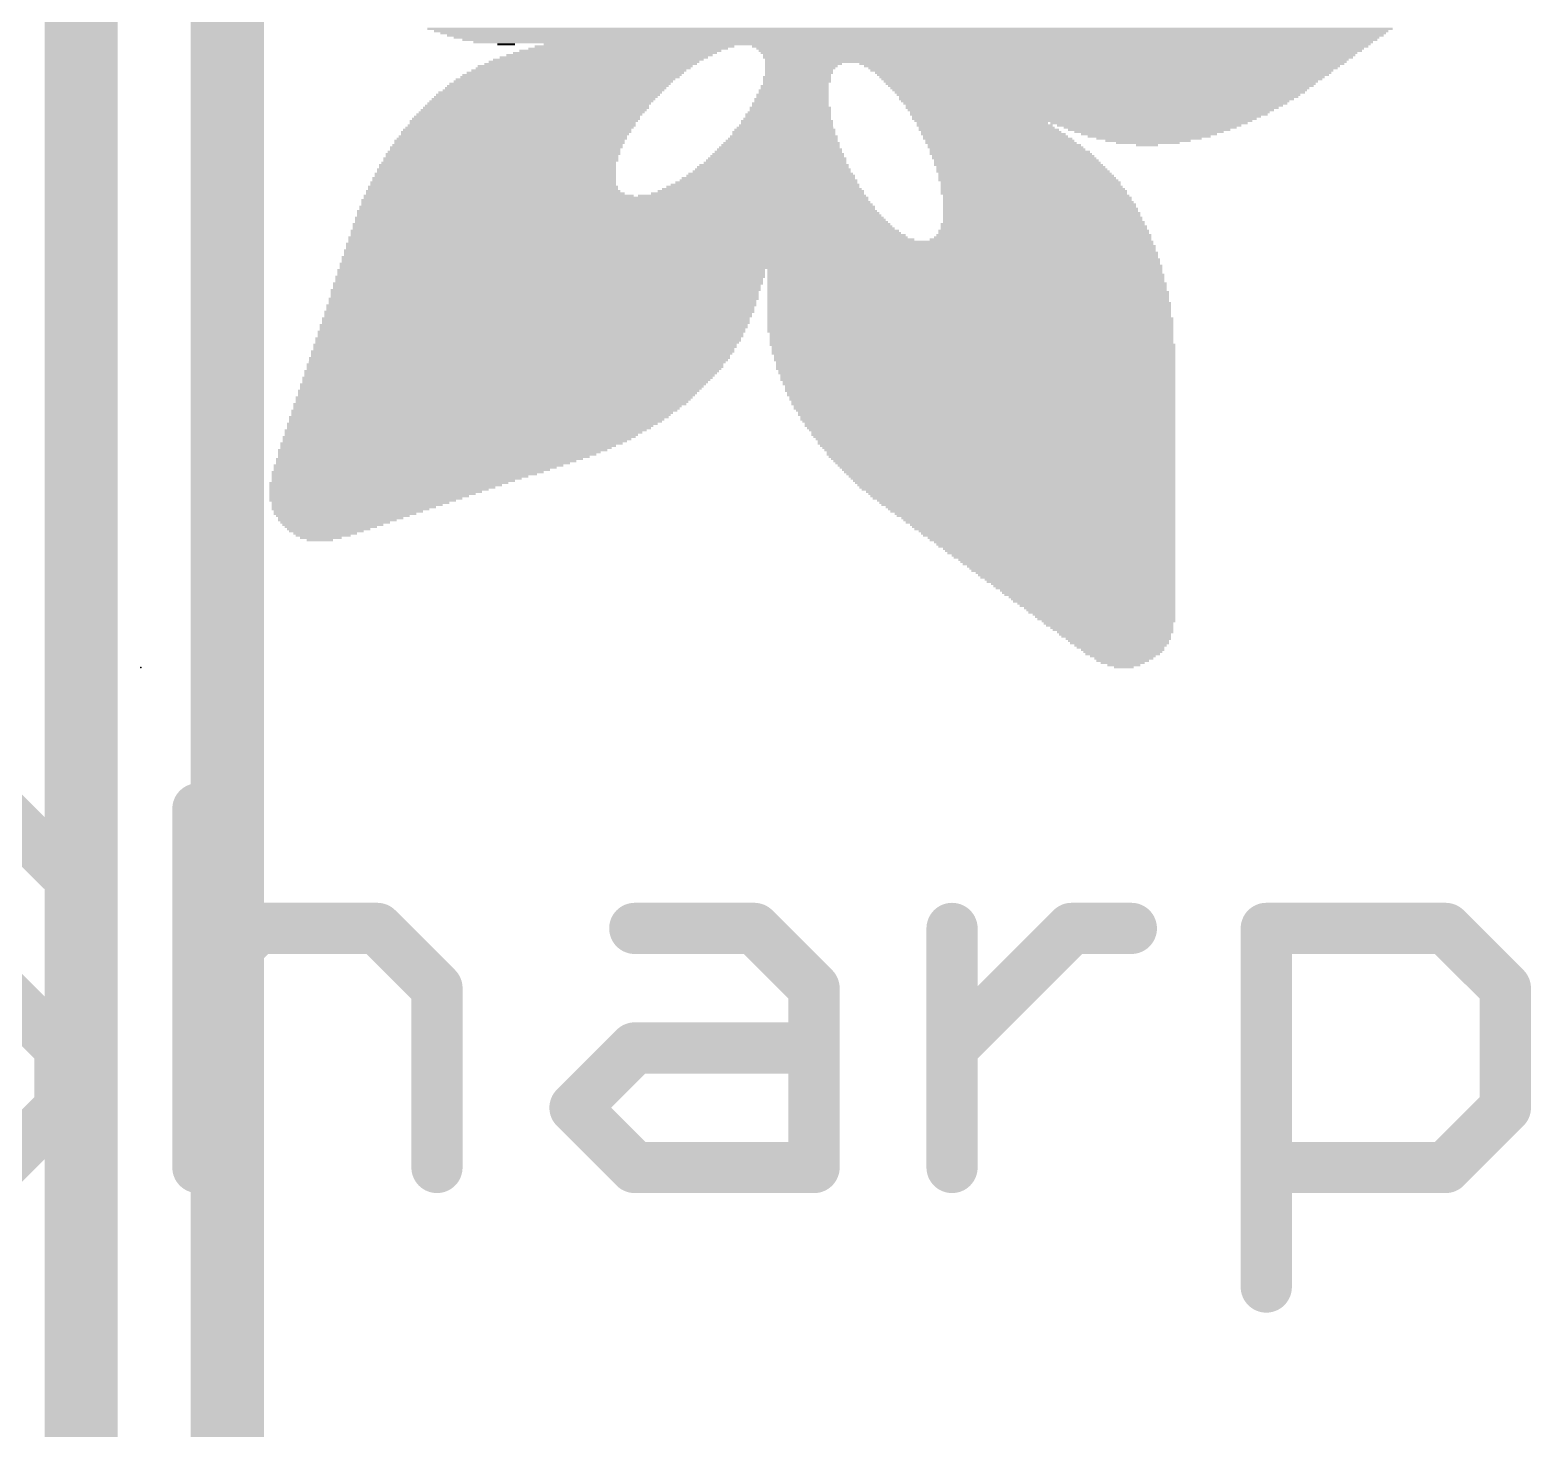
# Model space of a CAD drawing. Extents: x 0 to 40, y -0.1 to 39.1.
# Drawn here: x 27 to 32.21, y 18.22 to 23.08 of the extents above; entities that cross this region are included whole.
import ezdxf

# ---------------------------------------------------------------- set-up
doc = ezdxf.new("R2010")
doc.units = 0
for name, color, linetype in [('1', 12, 'CONTINUOUS'), ('21', 40, 'CONTINUOUS'), ('23', 53, 'CONTINUOUS')]:
    doc.layers.add(name, color=color, linetype=linetype)

# ---------------------------------------------------------------- blocks, each defined once
blk = doc.blocks.new('RECT')
blk.add_solid([(-0.5, -0.5), (0.5, -0.5), (-0.5, 0.5), (0.5, 0.5)])

msp = doc.modelspace()

# ---------------------------------------------------------------- linework, layer by layer
at = {"layer": '1', "const_width": 0.254}
for points in [[(27.686, 26.162), (27.686, 13.081)], [(27.178, 25.908), (27.178, 13.335)]]:
    msp.add_lwpolyline(points, dxfattribs=at)
at = {"layer": '21', "const_width": 0.1778}
for points in [[(27.1043, 20.169), (26.8967, 20.3766)], [(27.5836, 20.3766), (27.5836, 19.1309)], [(27.5836, 19.7537), (27.7912, 19.9613)], [(27.7912, 19.9613), (28.2065, 19.9613)], [(28.2065, 19.9613), (28.4141, 19.7537)], [(29.101, 19.9613), (29.5162, 19.9613)], [(29.5162, 19.9613), (29.7238, 19.7537)], [(30.2031, 19.1309), (30.2031, 19.9613)], [(30.2031, 19.5461), (30.6183, 19.9613)], [(30.6183, 19.9613), (30.8259, 19.9613)], [(31.2945, 18.7157), (31.2945, 19.9613)], [(31.2945, 19.9613), (31.9173, 19.9613)], [(31.9173, 19.9613), (32.125, 19.7537)], [(26.8967, 19.7537), (27.1043, 19.5461)], [(28.4141, 19.7537), (28.4141, 19.1309)], [(29.7238, 19.7537), (29.7238, 19.1309)], [(32.125, 19.7537), (32.125, 19.3385)], [(27.1043, 19.5461), (27.1043, 19.3385)], [(28.8934, 19.3385), (29.101, 19.5461)], [(29.101, 19.5461), (29.7238, 19.5461)], [(27.1043, 19.3385), (26.8967, 19.1309)], [(29.101, 19.1309), (28.8934, 19.3385)], [(32.125, 19.3385), (31.9173, 19.1309)], [(29.7238, 19.1309), (29.101, 19.1309)], [(31.9173, 19.1309), (31.2945, 19.1309)]]:
    msp.add_lwpolyline(points, dxfattribs=at)
at = {"layer": '21', "const_width": 0.0889}
for points in [[(27.6281, 20.3766, 1), (27.5392, 20.3766)], [(27.0729, 20.1375, 1), (27.1358, 20.2004)], [(27.7912, 20.0058, 1), (27.7912, 19.9169)], [(27.8227, 19.9299, 1), (27.7598, 19.9928)], [(28.2379, 19.9928, 1), (28.175, 19.9299)], [(28.2065, 19.9169, 1), (28.2065, 20.0058)], [(29.101, 20.0058, 1), (29.101, 19.9169)], [(29.5476, 19.9928, 1), (29.4848, 19.9299)], [(29.5162, 19.9169, 1), (29.5162, 20.0058)], [(30.2475, 19.9613, 1), (30.1586, 19.9613)], [(30.6183, 20.0058, 1), (30.6183, 19.9169)], [(30.6497, 19.9299, 1), (30.5869, 19.9928)], [(30.8259, 19.9169, 1), (30.8259, 20.0058)], [(31.2945, 20.0058, 1), (31.2945, 19.9169)], [(31.339, 19.9613, 1), (31.2501, 19.9613)], [(31.9488, 19.9928, 1), (31.8859, 19.9299)], [(31.9173, 19.9169, 1), (31.9173, 20.0058)], [(27.5522, 19.7852, 1), (27.6151, 19.7223)], [(28.4585, 19.7537, 1), (28.3696, 19.7537)], [(28.3826, 19.7223, 1), (28.4455, 19.7852)], [(29.7682, 19.7537, 1), (29.6793, 19.7537)], [(29.6924, 19.7223, 1), (29.7552, 19.7852)], [(32.1694, 19.7537, 1), (32.0805, 19.7537)], [(32.0935, 19.7223, 1), (32.1564, 19.7852)], [(27.1488, 19.5461, 1), (27.0599, 19.5461)], [(27.0729, 19.5147, 1), (27.1358, 19.5775)], [(29.101, 19.5906, 1), (29.101, 19.5017)], [(29.1324, 19.5147, 1), (29.0695, 19.5775)], [(29.7238, 19.5017, 1), (29.7238, 19.5906)], [(30.1716, 19.5775, 1), (30.2345, 19.5147)], [(27.1358, 19.3071, 1), (27.0729, 19.3699)], [(28.9248, 19.3699, 1), (28.8619, 19.3071)], [(28.8619, 19.3699, 1), (28.9248, 19.3071)], [(32.1564, 19.3071, 1), (32.0935, 19.3699)], [(27.0599, 19.3385, 1), (27.1488, 19.3385)], [(32.0805, 19.3385, 1), (32.1694, 19.3385)], [(29.101, 19.1754, 1), (29.101, 19.0864)], [(29.0695, 19.0995, 1), (29.1324, 19.1623)], [(29.7238, 19.0864, 1), (29.7238, 19.1754)], [(31.2945, 19.1754, 1), (31.2945, 19.0864)], [(31.8859, 19.1623, 1), (31.9488, 19.0995)], [(31.9173, 19.0864, 1), (31.9173, 19.1754)], [(27.5392, 19.1309, 1), (27.6281, 19.1309)], [(28.3696, 19.1309, 1), (28.4585, 19.1309)], [(29.6793, 19.1309, 1), (29.7682, 19.1309)], [(30.1586, 19.1309, 1), (30.2475, 19.1309)], [(31.2501, 18.7157, 1), (31.339, 18.7157)]]:
    msp.add_lwpolyline(points, format="xyb", dxfattribs=at)
at = {"layer": '23'}
msp.add_point((27.386, 20.868), dxfattribs=at)

# ---------------------------------------------------------------- block references
at = {"layer": '21'}
for p, xscale, yscale in [((30.0568, 23.0854), 3.3528, 0.0076), ((30.0607, 23.0778), 3.3147, 0.0076), ((30.0683, 23.0702), 3.2843, 0.0076), ((30.0759, 23.0626), 3.2537, 0.0076), ((30.0797, 23.055), 3.2156, 0.0077), ((30.0911, 23.0473), 3.1776, 0.0076), ((30.1025, 23.0397), 3.1242, 0.0076), ((28.6547, 23.0321), 0.0609, 0.0076), ((29.0129, 22.994), 0.7163, 0.0076), ((29.032, 23.0016), 0.7087, 0.0076), ((29.051, 23.0092), 0.701, 0.0076), ((29.0777, 23.0169), 0.6935, 0.0077), ((29.1005, 23.0245), 0.6934, 0.0076), ((30.2207, 23.0321), 2.8727, 0.0076), ((30.5788, 23.0245), 2.1412, 0.0076), ((30.5788, 23.0169), 2.1108, 0.0077), ((30.5788, 23.0092), 2.0955, 0.0076), ((30.575, 23.0016), 2.0726, 0.0076), ((30.575, 22.994), 2.0574, 0.0076), ((28.9062, 22.9407), 0.7468, 0.0077), ((28.9215, 22.9483), 0.7467, 0.0076), ((28.9291, 22.9559), 0.7467, 0.0076), ((28.9481, 22.9635), 0.7392, 0.0076), ((28.9596, 22.9711), 0.7315, 0.0076), ((28.9748, 22.9788), 0.7315, 0.0077), ((28.9939, 22.9864), 0.7239, 0.0076), ((30.5712, 22.9864), 2.0498, 0.0076), ((29.6758, 22.9483), 0.2438, 0.0076), ((29.672, 22.9407), 0.2362, 0.0077), ((30.5674, 22.9788), 2.0269, 0.0077), ((30.5636, 22.9711), 2.0193, 0.0076), ((29.6873, 22.9635), 0.2667, 0.0076), ((29.6797, 22.9559), 0.2515, 0.0076), ((30.7236, 22.9635), 1.684, 0.0076), ((30.7236, 22.9559), 1.6535, 0.0076), ((30.7274, 22.9483), 1.6307, 0.0076), ((30.7236, 22.9407), 1.6078, 0.0077), ((28.8338, 22.8873), 0.7696, 0.0076), ((28.8414, 22.8949), 0.7696, 0.0076), ((28.8529, 22.9026), 0.762, 0.0077), ((28.8605, 22.9102), 0.762, 0.0076), ((28.8757, 22.9178), 0.762, 0.0076), ((28.8833, 22.9254), 0.762, 0.0076), ((28.8948, 22.933), 0.7544, 0.0076), ((29.6568, 22.8873), 0.2362, 0.0076), ((29.6644, 22.9178), 0.2362, 0.0076), ((29.6644, 22.9102), 0.2362, 0.0076), ((29.6644, 22.9026), 0.2362, 0.0077), ((29.6606, 22.8949), 0.2286, 0.0076), ((29.672, 22.933), 0.2362, 0.0076), ((29.6682, 22.9254), 0.2286, 0.0076), ((30.7274, 22.933), 1.585, 0.0076), ((30.7274, 22.9254), 1.5697, 0.0076), ((30.7236, 22.9178), 1.5469, 0.0076), ((30.7236, 22.9102), 1.5316, 0.0076), ((30.7198, 22.9026), 1.5087, 0.0077), ((30.7198, 22.8949), 1.4935, 0.0076), ((30.7198, 22.8873), 1.4783, 0.0076), ((28.7767, 22.834), 0.7773, 0.0076), ((28.7843, 22.8416), 0.7772, 0.0076), ((28.7919, 22.8492), 0.7772, 0.0076), ((28.7995, 22.8568), 0.7772, 0.0076), ((28.8072, 22.8645), 0.7773, 0.0077), ((28.8186, 22.8721), 0.7696, 0.0076), ((28.8262, 22.8797), 0.7696, 0.0076), ((29.6454, 22.8416), 0.2591, 0.0076), ((29.6454, 22.834), 0.2591, 0.0076), ((29.6492, 22.8568), 0.2515, 0.0076), ((29.6492, 22.8492), 0.2515, 0.0076), ((29.653, 22.8721), 0.2439, 0.0076), ((29.653, 22.8645), 0.2439, 0.0077), ((29.6568, 22.8797), 0.2362, 0.0076), ((30.716, 22.8797), 1.4555, 0.0076), ((30.716, 22.8721), 1.4401, 0.0076), ((30.716, 22.8645), 1.4249, 0.0077), ((30.7122, 22.8568), 1.4021, 0.0076), ((30.7045, 22.8416), 1.3716, 0.0076), ((30.7122, 22.8492), 1.3869, 0.0076), ((30.7007, 22.834), 1.3488, 0.0076), ((28.7272, 22.7806), 0.7849, 0.0076), ((28.7348, 22.7883), 0.7849, 0.0077), ((28.7424, 22.7959), 0.7849, 0.0076), ((28.75, 22.8035), 0.7848, 0.0076), ((28.7576, 22.8111), 0.7848, 0.0076), ((28.7614, 22.8187), 0.7772, 0.0076), ((28.7691, 22.8264), 0.7773, 0.0077), ((29.6339, 22.7883), 0.2972, 0.0077), ((29.6339, 22.7806), 0.2972, 0.0076), ((29.6377, 22.7959), 0.2896, 0.0076), ((29.6416, 22.8111), 0.2819, 0.0076), ((29.6416, 22.8035), 0.2819, 0.0076), ((29.6416, 22.8264), 0.2667, 0.0077), ((29.6416, 22.8187), 0.2667, 0.0076), ((30.7008, 22.8264), 1.3335, 0.0077), ((30.6969, 22.8187), 1.3106, 0.0076), ((30.6893, 22.8111), 1.2954, 0.0076), ((30.6855, 22.8035), 1.2725, 0.0076), ((30.6817, 22.7959), 1.2497, 0.0076), ((30.6779, 22.7883), 1.2421, 0.0077), ((30.6702, 22.7806), 1.2116, 0.0076), ((28.6891, 22.7273), 0.8001, 0.0076), ((28.6928, 22.7349), 0.7925, 0.0076), ((28.7005, 22.7425), 0.7925, 0.0076), ((28.7081, 22.7502), 0.7925, 0.0077), ((28.7157, 22.7654), 0.7924, 0.0076), ((28.7119, 22.7578), 0.7848, 0.0076), ((28.7233, 22.773), 0.7925, 0.0076), ((29.6187, 22.7273), 0.3581, 0.0076), ((29.6225, 22.7349), 0.3505, 0.0076), ((29.6225, 22.7425), 0.3353, 0.0076), ((29.6263, 22.7502), 0.3276, 0.0077), ((29.6301, 22.7654), 0.32, 0.0076), ((29.6301, 22.7578), 0.32, 0.0076), ((29.6301, 22.773), 0.3048, 0.0076), ((30.6626, 22.773), 1.1964, 0.0076), ((30.6588, 22.7654), 1.1734, 0.0076), ((30.3083, 22.7578), 0.4572, 0.0076), ((30.3159, 22.7502), 0.4724, 0.0077), ((30.3235, 22.7425), 0.4724, 0.0076), ((30.3312, 22.7349), 0.4877, 0.0076), ((30.3388, 22.7273), 0.4877, 0.0076), ((30.8874, 22.7578), 0.6858, 0.0076), ((30.8874, 22.7502), 0.64, 0.0077), ((30.8912, 22.7425), 0.602, 0.0076), ((30.8874, 22.7349), 0.5638, 0.0076), ((30.8874, 22.7273), 0.5182, 0.0076), ((28.6586, 22.6816), 0.8001, 0.0076), ((28.6662, 22.6968), 0.8001, 0.0076), ((28.6662, 22.6892), 0.8001, 0.0076), ((28.6738, 22.7044), 0.8001, 0.0076), ((28.6776, 22.7121), 0.7924, 0.0077), ((28.6852, 22.7197), 0.7925, 0.0076), ((29.6073, 22.6816), 0.4115, 0.0076), ((29.6111, 22.6892), 0.4039, 0.0076), ((29.6111, 22.6968), 0.3887, 0.0076), ((29.6149, 22.7044), 0.381, 0.0076), ((29.6187, 22.7121), 0.3734, 0.0077), ((29.6187, 22.7197), 0.3581, 0.0076), ((30.3464, 22.7197), 0.5029, 0.0076), ((30.354, 22.7121), 0.503, 0.0077), ((30.3616, 22.7044), 0.5182, 0.0076), ((30.3693, 22.6968), 0.5181, 0.0076), ((30.3731, 22.6892), 0.5257, 0.0076), ((30.3845, 22.6816), 0.5334, 0.0076), ((30.8874, 22.7197), 0.4724, 0.0076), ((30.8874, 22.7121), 0.4268, 0.0077), ((30.8874, 22.7044), 0.3658, 0.0076), ((30.8836, 22.6968), 0.2972, 0.0076), ((30.8836, 22.6892), 0.221, 0.0076), ((30.8798, 22.6816), 0.0762, 0.0076), ((28.6357, 22.6359), 0.8154, 0.0077), ((28.6357, 22.6282), 0.8154, 0.0076), ((28.6433, 22.6511), 0.8154, 0.0076), ((28.6395, 22.6435), 0.8078, 0.0076), ((28.6471, 22.6587), 0.8077, 0.0076), ((28.6547, 22.674), 0.8077, 0.0077), ((28.651, 22.6663), 0.8001, 0.0076), ((29.592, 22.6282), 0.4876, 0.0076), ((29.5958, 22.6359), 0.48, 0.0077), ((29.5958, 22.6435), 0.4648, 0.0076), ((29.5996, 22.6511), 0.4572, 0.0076), ((29.5996, 22.6587), 0.442, 0.0076), ((29.6035, 22.6663), 0.4343, 0.0076), ((29.6035, 22.674), 0.4191, 0.0077), ((30.3883, 22.674), 0.541, 0.0077), ((30.3959, 22.6663), 0.541, 0.0076), ((30.4036, 22.6587), 0.5563, 0.0076), ((30.4074, 22.6511), 0.5639, 0.0076), ((30.415, 22.6435), 0.5639, 0.0076), ((30.4188, 22.6359), 0.5715, 0.0077), ((30.4264, 22.6282), 0.5715, 0.0076), ((28.6166, 22.5825), 0.8382, 0.0076), ((28.6166, 22.5749), 0.8382, 0.0076), ((28.6205, 22.5978), 0.8305, 0.0077), ((28.6205, 22.5901), 0.8305, 0.0076), ((28.6242, 22.613), 0.8229, 0.0076), ((28.6242, 22.6054), 0.8229, 0.0076), ((28.6281, 22.6206), 0.8153, 0.0076), ((29.573, 22.5749), 0.5867, 0.0076), ((29.573, 22.5825), 0.5715, 0.0076), ((29.5768, 22.5901), 0.5487, 0.0076), ((29.5806, 22.5978), 0.541, 0.0077), ((29.5806, 22.6054), 0.5258, 0.0076), ((29.5844, 22.613), 0.5182, 0.0076), ((29.5882, 22.6206), 0.4953, 0.0076), ((30.4302, 22.6206), 0.5792, 0.0076), ((30.434, 22.613), 0.5868, 0.0076), ((30.4417, 22.6054), 0.5867, 0.0076), ((30.4455, 22.5978), 0.5943, 0.0077), ((30.4493, 22.5901), 0.6019, 0.0076), ((30.4569, 22.5825), 0.602, 0.0076), ((30.4607, 22.5749), 0.6096, 0.0076), ((28.609, 22.5216), 0.8839, 0.0077), ((28.609, 22.5368), 0.8687, 0.0076), ((28.609, 22.5292), 0.8687, 0.0076), ((28.609, 22.552), 0.8534, 0.0076), ((28.609, 22.5444), 0.8534, 0.0076), ((28.6128, 22.5673), 0.8458, 0.0076), ((28.6128, 22.5597), 0.8458, 0.0077), ((29.5387, 22.5216), 0.7163, 0.0077), ((29.5425, 22.5292), 0.6934, 0.0076), ((29.5463, 22.5368), 0.6706, 0.0076), ((29.5539, 22.5444), 0.6554, 0.0076), ((29.5577, 22.552), 0.6324, 0.0076), ((29.5653, 22.5597), 0.6172, 0.0077), ((29.5653, 22.5673), 0.602, 0.0076), ((30.4645, 22.5673), 0.6172, 0.0076), ((30.4683, 22.5597), 0.6248, 0.0077), ((30.4759, 22.552), 0.6248, 0.0076), ((30.4759, 22.5444), 0.6248, 0.0076), ((30.4798, 22.5368), 0.6325, 0.0076), ((30.4836, 22.5292), 0.6401, 0.0076), ((30.4874, 22.5216), 0.6477, 0.0077), ((29.0396, 22.4682), 1.7907, 0.0076), ((29.0319, 22.4911), 1.7602, 0.0076), ((29.0358, 22.4835), 1.7679, 0.0077), ((29.0396, 22.4758), 1.7755, 0.0076), ((28.6281, 22.5063), 0.9373, 0.0076), ((29.0357, 22.4987), 1.7526, 0.0076), ((28.6166, 22.5139), 0.8991, 0.0076), ((29.5082, 22.5063), 0.7925, 0.0076), ((29.5273, 22.5139), 0.7391, 0.0076), ((30.4874, 22.5139), 0.6477, 0.0076), ((30.5026, 22.4835), 0.663, 0.0077), ((30.5064, 22.4758), 0.6706, 0.0076), ((30.5064, 22.4682), 0.6706, 0.0076), ((30.495, 22.5063), 0.6477, 0.0076), ((30.4988, 22.4987), 0.6553, 0.0076), ((30.4988, 22.4911), 0.6553, 0.0076), ((29.0472, 22.4301), 1.8364, 0.0076), ((29.051, 22.4225), 1.844, 0.0076), ((29.0548, 22.4149), 1.8516, 0.0076), ((29.0396, 22.453), 1.8059, 0.0076), ((29.0434, 22.4454), 1.8135, 0.0077), ((29.0472, 22.4377), 1.8212, 0.0076), ((29.0396, 22.4606), 1.7907, 0.0076), ((30.5102, 22.4606), 0.6782, 0.0076), ((30.5102, 22.453), 0.6782, 0.0076), ((30.514, 22.4454), 0.6858, 0.0077), ((30.514, 22.4377), 0.6858, 0.0076), ((30.5178, 22.4301), 0.6934, 0.0076), ((30.5178, 22.4225), 0.6934, 0.0076), ((30.5217, 22.4149), 0.7011, 0.0076), ((29.0662, 22.3844), 1.905, 0.0076), ((29.07, 22.3768), 1.9126, 0.0076), ((29.0777, 22.3692), 1.9279, 0.0077), ((29.0548, 22.4073), 1.8669, 0.0077), ((29.0586, 22.3996), 1.8746, 0.0076), ((29.0624, 22.392), 1.8822, 0.0076), ((30.5217, 22.3692), 0.7467, 0.0077), ((30.5217, 22.3844), 0.7315, 0.0076), ((30.5217, 22.3768), 0.7315, 0.0076), ((30.5179, 22.4073), 0.7087, 0.0077), ((30.5217, 22.3996), 0.7163, 0.0076), ((30.5217, 22.392), 0.7163, 0.0076), ((29.5006, 22.3158), 2.8194, 0.0076), ((29.5006, 22.3387), 2.8041, 0.0076), ((29.5044, 22.3311), 2.8118, 0.0077), ((29.5044, 22.3234), 2.8118, 0.0076), ((29.0777, 22.3615), 1.9431, 0.0076), ((29.0891, 22.3539), 1.966, 0.0076), ((29.5044, 22.3463), 2.7965, 0.0076), ((30.5102, 22.3539), 0.7696, 0.0076), ((30.5178, 22.3615), 0.7544, 0.0076), ((29.5006, 22.2701), 2.8499, 0.0076), ((29.5044, 22.2625), 2.8575, 0.0076), ((29.5006, 22.293), 2.8347, 0.0077), ((29.5044, 22.2853), 2.8423, 0.0076), ((29.5044, 22.2777), 2.8423, 0.0076), ((29.5044, 22.3082), 2.827, 0.0076), ((29.5044, 22.3006), 2.827, 0.0076), ((28.8034, 22.2168), 1.4859, 0.0077), ((28.8034, 22.2091), 1.4859, 0.0076), ((28.8072, 22.2244), 1.4935, 0.0076), ((28.811, 22.2472), 1.4859, 0.0076), ((28.811, 22.2396), 1.4859, 0.0076), ((28.811, 22.232), 1.4859, 0.0076), ((29.5044, 22.2549), 2.8575, 0.0077), ((30.2473, 22.2472), 1.3716, 0.0076), ((30.2473, 22.2396), 1.3716, 0.0076), ((30.2511, 22.232), 1.3792, 0.0076), ((30.2511, 22.2244), 1.3792, 0.0076), ((30.2511, 22.2168), 1.3792, 0.0077), ((30.2511, 22.2091), 1.3792, 0.0076), ((28.7919, 22.1787), 1.4936, 0.0077), ((28.7881, 22.171), 1.4859, 0.0076), ((28.7881, 22.1634), 1.4859, 0.0076), ((28.7881, 22.1558), 1.4859, 0.0076), ((28.7995, 22.2015), 1.4935, 0.0076), ((28.7958, 22.1939), 1.4859, 0.0076), ((28.7958, 22.1863), 1.4859, 0.0076), ((30.255, 22.2015), 1.3869, 0.0076), ((30.255, 22.1939), 1.3869, 0.0076), ((30.255, 22.1863), 1.3869, 0.0076), ((30.255, 22.1787), 1.3869, 0.0077), ((30.2588, 22.171), 1.3945, 0.0076), ((30.2588, 22.1634), 1.3945, 0.0076), ((30.2588, 22.1558), 1.3945, 0.0076), ((28.7691, 22.1025), 1.4935, 0.0077), ((28.7729, 22.1177), 1.4859, 0.0076), ((28.7729, 22.1101), 1.4859, 0.0076), ((28.7767, 22.1253), 1.4935, 0.0076), ((28.7805, 22.1406), 1.4859, 0.0077), ((28.7805, 22.1329), 1.4859, 0.0076), ((28.7843, 22.1482), 1.4935, 0.0076), ((30.2588, 22.1482), 1.3945, 0.0076), ((30.2588, 22.1406), 1.3945, 0.0077), ((30.2626, 22.1329), 1.4021, 0.0076), ((30.2626, 22.1253), 1.4021, 0.0076), ((30.2626, 22.1177), 1.4021, 0.0076), ((30.2626, 22.1101), 1.4021, 0.0076), ((30.2626, 22.1025), 1.4021, 0.0077), ((28.75, 22.0567), 1.4859, 0.0076), ((28.75, 22.0491), 1.4859, 0.0076), ((28.7577, 22.0796), 1.4859, 0.0076), ((28.7577, 22.072), 1.4859, 0.0076), ((28.7577, 22.0644), 1.4859, 0.0077), ((28.7653, 22.0948), 1.4859, 0.0076), ((28.7653, 22.0872), 1.4859, 0.0076), ((30.2626, 22.0948), 1.4021, 0.0076), ((30.2626, 22.0872), 1.4021, 0.0076), ((30.2664, 22.0796), 1.4097, 0.0076), ((30.2664, 22.072), 1.4097, 0.0076), ((30.2664, 22.0644), 1.4097, 0.0077), ((30.2664, 22.0567), 1.4097, 0.0076), ((30.2664, 22.0491), 1.4097, 0.0076), ((28.7309, 22.011), 1.4783, 0.0076), ((28.7309, 22.0034), 1.4783, 0.0076), ((28.7424, 22.0339), 1.4859, 0.0076), ((28.7386, 22.0263), 1.4783, 0.0077), ((28.7386, 22.0186), 1.4783, 0.0076), ((28.7462, 22.0415), 1.4783, 0.0076), ((30.2664, 22.0415), 1.4097, 0.0076), ((30.2664, 22.0339), 1.4097, 0.0076), ((30.2702, 22.0263), 1.4021, 0.0077), ((30.2702, 22.0186), 1.4021, 0.0076), ((30.2702, 22.011), 1.4021, 0.0076), ((30.2702, 22.0034), 1.4021, 0.0076), ((28.7119, 21.9653), 1.4706, 0.0076), ((28.7081, 21.9577), 1.463, 0.0076), ((28.7043, 21.9501), 1.4554, 0.0077), ((28.7195, 21.9882), 1.4706, 0.0077), ((28.7195, 21.9805), 1.4706, 0.0076), ((28.7157, 21.9729), 1.463, 0.0076), ((28.7272, 21.9958), 1.4707, 0.0076), ((30.2702, 21.9958), 1.4021, 0.0076), ((30.274, 21.9882), 1.4097, 0.0077), ((30.2778, 21.9805), 1.402, 0.0076), ((30.2778, 21.9729), 1.402, 0.0076), ((30.2778, 21.9653), 1.402, 0.0076), ((30.2778, 21.9577), 1.402, 0.0076), ((30.2816, 21.9501), 1.3944, 0.0077), ((28.6738, 21.8967), 1.4402, 0.0076), ((28.6852, 21.9196), 1.4478, 0.0076), ((28.6852, 21.912), 1.4478, 0.0077), ((28.6814, 21.9043), 1.4402, 0.0076), ((28.6967, 21.9348), 1.4555, 0.0076), ((28.6928, 21.9272), 1.4478, 0.0076), ((28.7005, 21.9424), 1.4631, 0.0076), ((30.2816, 21.9424), 1.3944, 0.0076), ((30.2816, 21.9348), 1.3944, 0.0076), ((30.2854, 21.9272), 1.3868, 0.0076), ((30.2854, 21.9196), 1.3868, 0.0076), ((30.2854, 21.912), 1.3868, 0.0077), ((30.2854, 21.9043), 1.3868, 0.0076), ((30.2892, 21.8967), 1.3792, 0.0076), ((28.6434, 21.851), 1.4097, 0.0076), ((28.6395, 21.8434), 1.402, 0.0076), ((28.6547, 21.8662), 1.4173, 0.0076), ((28.6586, 21.8739), 1.4249, 0.0077), ((28.651, 21.8586), 1.4097, 0.0076), ((28.67, 21.8891), 1.4326, 0.0076), ((28.6662, 21.8815), 1.4249, 0.0076), ((30.2892, 21.8891), 1.3792, 0.0076), ((30.293, 21.8815), 1.3716, 0.0076), ((30.293, 21.8739), 1.3716, 0.0077), ((30.293, 21.8662), 1.3716, 0.0076), ((30.2969, 21.8586), 1.3639, 0.0076), ((30.2969, 21.851), 1.3639, 0.0076), ((30.3007, 21.8434), 1.3563, 0.0076), ((28.6128, 21.8053), 1.3792, 0.0076), ((28.609, 21.7977), 1.3716, 0.0077), ((28.6052, 21.79), 1.364, 0.0076), ((28.6242, 21.8205), 1.3869, 0.0076), ((28.6281, 21.8281), 1.3945, 0.0076), ((28.6205, 21.8129), 1.3793, 0.0076), ((28.6357, 21.8358), 1.3944, 0.0077), ((30.3007, 21.8358), 1.3563, 0.0077), ((30.3007, 21.8281), 1.3563, 0.0076), ((30.3045, 21.8205), 1.3487, 0.0076), ((30.3045, 21.8129), 1.3487, 0.0076), ((30.3083, 21.8053), 1.3411, 0.0076), ((30.3083, 21.7977), 1.3411, 0.0077), ((30.3121, 21.79), 1.3335, 0.0076), ((28.5595, 21.7367), 1.3182, 0.0076), ((28.5785, 21.7596), 1.3411, 0.0077), ((28.5709, 21.7519), 1.3259, 0.0076), ((28.5671, 21.7443), 1.3182, 0.0076), ((28.5861, 21.7672), 1.3411, 0.0076), ((28.5976, 21.7824), 1.364, 0.0076), ((28.59, 21.7748), 1.3487, 0.0076), ((30.3121, 21.7824), 1.3335, 0.0076), ((30.3159, 21.7748), 1.3258, 0.0076), ((30.3159, 21.7672), 1.3258, 0.0076), ((30.3197, 21.7596), 1.3182, 0.0077), ((30.3235, 21.7519), 1.3106, 0.0076), ((30.3235, 21.7443), 1.3106, 0.0076), ((30.3273, 21.7367), 1.303, 0.0076), ((28.5138, 21.691), 1.2573, 0.0076), ((28.5366, 21.7138), 1.2878, 0.0076), ((28.529, 21.7062), 1.2726, 0.0076), ((28.5252, 21.6986), 1.265, 0.0076), ((28.5519, 21.7291), 1.303, 0.0076), ((28.5481, 21.7215), 1.2954, 0.0077), ((30.3273, 21.7291), 1.303, 0.0076), ((30.3311, 21.7215), 1.2954, 0.0077), ((30.335, 21.7138), 1.2877, 0.0076), ((30.335, 21.7062), 1.2877, 0.0076), ((30.3388, 21.6986), 1.2801, 0.0076), ((30.3426, 21.691), 1.2725, 0.0076), ((28.4642, 21.6453), 1.1887, 0.0077), ((28.4528, 21.6376), 1.1658, 0.0076), ((28.4909, 21.6681), 1.2268, 0.0076), ((28.4833, 21.6605), 1.2116, 0.0076), ((28.4757, 21.6529), 1.1963, 0.0076), ((28.5062, 21.6834), 1.2421, 0.0077), ((28.4985, 21.6757), 1.2268, 0.0076), ((30.3464, 21.6834), 1.2649, 0.0077), ((30.3464, 21.6757), 1.2649, 0.0076), ((30.3502, 21.6681), 1.2573, 0.0076), ((30.354, 21.6605), 1.2496, 0.0076), ((30.3578, 21.6529), 1.242, 0.0076), ((30.3578, 21.6453), 1.242, 0.0077), ((30.3616, 21.6376), 1.2344, 0.0076), ((28.388, 21.5919), 1.0668, 0.0076), ((28.3766, 21.5843), 1.044, 0.0076), ((28.4338, 21.6224), 1.143, 0.0076), ((28.4224, 21.6148), 1.1201, 0.0076), ((28.4148, 21.6072), 1.1049, 0.0077), ((28.4033, 21.5995), 1.082, 0.0076), ((28.4452, 21.63), 1.1506, 0.0076), ((30.3654, 21.63), 1.2268, 0.0076), ((30.3692, 21.6224), 1.2192, 0.0076), ((30.3731, 21.6148), 1.2115, 0.0076), ((30.3731, 21.6072), 1.2115, 0.0077), ((30.3769, 21.5995), 1.2039, 0.0076), ((30.3807, 21.5919), 1.1963, 0.0076), ((30.3845, 21.5843), 1.1887, 0.0076), ((28.3118, 21.5462), 0.9449, 0.0076), ((28.3004, 21.5386), 0.922, 0.0076), ((28.2852, 21.531), 0.8915, 0.0077), ((28.3499, 21.5691), 1.0059, 0.0077), ((28.3385, 21.5614), 0.983, 0.0076), ((28.327, 21.5538), 0.9601, 0.0076), ((28.3651, 21.5767), 1.0211, 0.0076), ((30.3883, 21.5767), 1.1811, 0.0076), ((30.3921, 21.5691), 1.1734, 0.0077), ((30.3959, 21.5614), 1.1658, 0.0076), ((30.3997, 21.5538), 1.1582, 0.0076), ((30.4035, 21.5462), 1.1506, 0.0076), ((30.4073, 21.5386), 1.143, 0.0076), ((30.4112, 21.531), 1.1353, 0.0077), ((28.2471, 21.5081), 0.8306, 0.0076), ((28.2356, 21.5005), 0.8077, 0.0076), ((28.2242, 21.4929), 0.7848, 0.0077), ((28.2128, 21.4852), 0.762, 0.0076), ((28.2014, 21.4776), 0.7391, 0.0076), ((28.2737, 21.5233), 0.8687, 0.0076), ((28.2623, 21.5157), 0.8458, 0.0076), ((30.415, 21.5233), 1.1277, 0.0076), ((30.4188, 21.5157), 1.1201, 0.0076), ((30.4226, 21.5081), 1.1125, 0.0076), ((30.4264, 21.5005), 1.1049, 0.0076), ((30.4302, 21.4929), 1.0972, 0.0077), ((30.434, 21.4852), 1.0896, 0.0076), ((30.4416, 21.4776), 1.0744, 0.0076), ((28.1899, 21.47), 0.7163, 0.0076), ((28.1785, 21.4624), 0.6934, 0.0076), ((28.167, 21.4548), 0.6705, 0.0077), ((28.1557, 21.4471), 0.6477, 0.0076), ((28.148, 21.4395), 0.6172, 0.0076), ((28.1366, 21.4319), 0.5944, 0.0076), ((28.1252, 21.4243), 0.5715, 0.0076), ((30.4454, 21.47), 1.0668, 0.0076), ((30.4493, 21.4624), 1.0591, 0.0076), ((30.4531, 21.4548), 1.0515, 0.0077), ((30.4607, 21.4471), 1.0363, 0.0076), ((30.4645, 21.4395), 1.0287, 0.0076), ((30.4683, 21.4319), 1.021, 0.0076), ((30.4759, 21.4243), 1.0058, 0.0076), ((28.1137, 21.4167), 0.5486, 0.0077), ((28.1061, 21.409), 0.5182, 0.0076), ((28.0947, 21.4014), 0.4953, 0.0076), ((28.0871, 21.3938), 0.4649, 0.0076), ((28.0795, 21.3862), 0.4343, 0.0076), ((28.068, 21.3786), 0.4114, 0.0077), ((30.4797, 21.4167), 0.9982, 0.0077), ((30.4835, 21.409), 0.9906, 0.0076), ((30.4912, 21.4014), 0.9753, 0.0076), ((30.495, 21.3938), 0.9677, 0.0076), ((30.5026, 21.3862), 0.9525, 0.0076), ((30.5064, 21.3786), 0.9448, 0.0077), ((28.0604, 21.3709), 0.381, 0.0076), ((28.0527, 21.3633), 0.3505, 0.0076), ((28.0451, 21.3557), 0.3201, 0.0076), ((28.0375, 21.3481), 0.2896, 0.0076), ((28.0299, 21.3405), 0.259, 0.0077), ((28.0261, 21.3328), 0.221, 0.0076), ((28.0185, 21.3252), 0.1905, 0.0076), ((30.5102, 21.3709), 0.9372, 0.0076), ((30.5178, 21.3633), 0.922, 0.0076), ((30.5216, 21.3557), 0.9144, 0.0076), ((30.5255, 21.3481), 0.9067, 0.0076), ((30.5331, 21.3405), 0.8915, 0.0077), ((30.5369, 21.3328), 0.8839, 0.0076), ((30.5407, 21.3252), 0.8763, 0.0076), ((28.0109, 21.3176), 0.1447, 0.0076), ((28.0071, 21.31), 0.0915, 0.0076), ((30.5483, 21.3176), 0.861, 0.0076), ((30.5521, 21.31), 0.8534, 0.0076), ((30.5597, 21.3024), 0.8382, 0.0077), ((30.5636, 21.2947), 0.8305, 0.0076), ((30.5674, 21.2871), 0.8229, 0.0076), ((30.575, 21.2795), 0.8077, 0.0076), ((30.5788, 21.2719), 0.8001, 0.0076), ((30.5826, 21.2643), 0.7924, 0.0077), ((30.5902, 21.2566), 0.7772, 0.0076), ((30.594, 21.249), 0.7696, 0.0076), ((30.6017, 21.2414), 0.7543, 0.0076), ((30.6055, 21.2338), 0.7467, 0.0076), ((30.6093, 21.2262), 0.7391, 0.0077), ((30.6169, 21.2185), 0.7239, 0.0076), ((30.6207, 21.2109), 0.7162, 0.0076), ((30.6245, 21.2033), 0.7086, 0.0076), ((30.6321, 21.1957), 0.6934, 0.0076), ((30.6359, 21.1881), 0.6858, 0.0077), ((30.6398, 21.1804), 0.6781, 0.0076), ((30.6474, 21.1728), 0.6629, 0.0076), ((30.6512, 21.1652), 0.6553, 0.0076), ((30.6588, 21.1576), 0.64, 0.0076), ((30.6626, 21.15), 0.6324, 0.0077), ((30.6664, 21.1423), 0.6248, 0.0076), ((30.674, 21.1347), 0.6096, 0.0076), ((30.6779, 21.1271), 0.6019, 0.0076), ((30.6817, 21.1195), 0.5943, 0.0076), ((30.6893, 21.1119), 0.5791, 0.0077), ((30.6931, 21.1042), 0.5715, 0.0076), ((30.6969, 21.0966), 0.5638, 0.0076), ((30.7045, 21.089), 0.5486, 0.0076), ((30.7083, 21.0814), 0.541, 0.0076), ((30.716, 21.0738), 0.5257, 0.0077), ((30.7198, 21.0661), 0.5181, 0.0076), ((30.7236, 21.0585), 0.5105, 0.0076), ((30.7312, 21.0509), 0.4953, 0.0076), ((30.735, 21.0433), 0.4876, 0.0076), ((30.7388, 21.0357), 0.48, 0.0077), ((30.7464, 21.028), 0.4648, 0.0076), ((30.7464, 21.0204), 0.4496, 0.0076), ((30.7503, 21.0128), 0.4419, 0.0076), ((30.7579, 21.0052), 0.4267, 0.0076), ((30.7617, 20.9976), 0.4191, 0.0077), ((30.7693, 20.9899), 0.4038, 0.0076), ((30.7693, 20.9823), 0.3886, 0.0076), ((30.7731, 20.9747), 0.381, 0.0076), ((30.7807, 20.9671), 0.3658, 0.0076), ((30.7808, 20.9595), 0.3505, 0.0077), ((30.7846, 20.9518), 0.3429, 0.0076), ((30.7884, 20.9442), 0.3201, 0.0076), ((30.7883, 20.9366), 0.3048, 0.0076), ((30.796, 20.929), 0.2895, 0.0076), ((30.796, 20.9214), 0.2743, 0.0077), ((30.796, 20.9137), 0.2591, 0.0076), ((30.796, 20.9061), 0.2286, 0.0076), ((30.7998, 20.8985), 0.2057, 0.0076), ((30.796, 20.8909), 0.1829, 0.0076), ((30.796, 20.8833), 0.1524, 0.0077), ((30.7998, 20.8756), 0.1143, 0.0076), ((30.7998, 20.868), 0.0686, 0.0076)]:
    msp.add_blockref('RECT', p, dxfattribs=dict(at, xscale=xscale, yscale=yscale))

doc.saveas('drawing.dxf')
